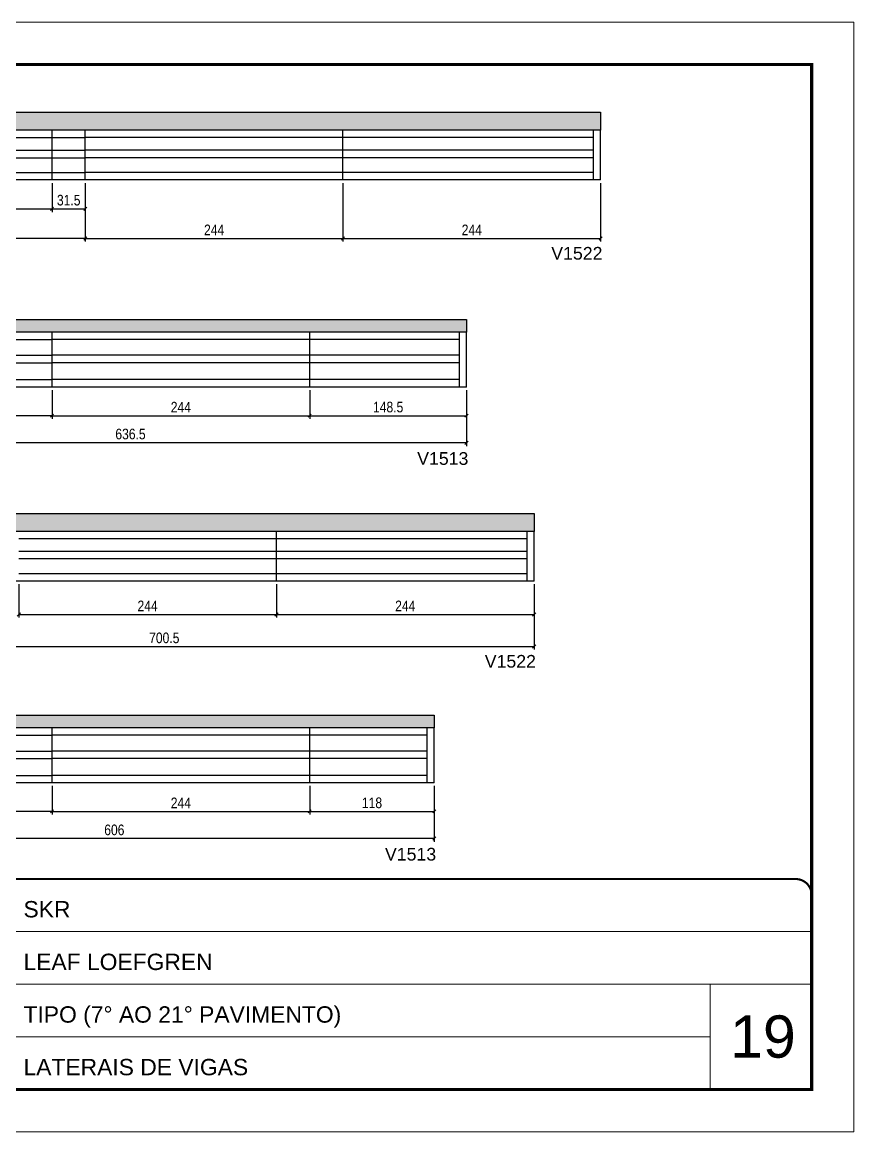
# Model space of a CAD drawing. Extents: x 3309 to 9563, y -2522 to 14608.
# Drawn here: x 7190 to 7978, y 8964 to 10014 of the extents above; entities that cross this region are included whole.
import ezdxf

# ---------------------------------------------------------------- set-up
doc = ezdxf.new("R2010")
doc.units = 0
doc.linetypes.add('CONTINUO', pattern=[0])
doc.linetypes.add('DASHED', pattern=[0.75, 0.5, -0.25])
for name, color, linetype in [('5', 5, 'Continuous'), ('COTA', 241, 'Continuous'), ('Painéis', 200, 'Continuous'), ('SARR_2.2x7', 40, 'Continuous')]:
    doc.layers.add(name, color=color, linetype=linetype)
for name, color, linetype, lineweight in [('CARIMBO', 255, 'Continuous', 9), ('Folhas', 255, 'Continuous', 9), ('SARRAFO DE PRESSAO', 251, 'DASHED', 9)]:
    doc.layers.add(name, color=color, linetype=linetype, lineweight=lineweight)
doc.styles.add('ARIAL', font='arial.ttf')
doc.styles.add('COTA TECNICA', font='techl___.ttf', dxfattribs={"height": 10})
doc.styles.get("Standard").update_dxf_attribs({"font": 'arial.ttf'})
doc.dimstyles.new('PAINEL', dxfattribs={"dimtxt": 10, "dimasz": 3, "dimexe": 3, "dimexo": 3, "dimgap": 3, "dimtad": 1, "dimdec": 1, "dimzin": 12, "dimdsep": 46, "dimtxsty": 'COTA TECNICA', "dimblk1": 'OBLIQUE', "dimblk2": 'OBLIQUE', "dimsah": 1, "dimcen": 0.9, "dimclrd": 4, "dimclre": 4, "dimclrt": 240, "dimadec": 1, "dimazin": 3, "dimtfac": 1, "dimtdec": 1, "dimtmove": 0, "dimatfit": 3, "dimfxl": 1, "dimtolj": 1, "dimtzin": 12, "dimarcsym": 0})

# ---------------------------------------------------------------- blocks, each defined once
blk = doc.blocks.new('9999999999')
at = {"color": 30, "linetype": 'CONTINUO'}
for p, q in [((98564.6, 34379.6), (99584, 34379.6)), ((98564.6, 34329.8), (99488, 34329.8)), ((99584, 34329.8), (99488, 34329.8)), ((99488, 34329.8), (99488, 34230.2)), ((98564.6, 34280), (99488, 34280))]:
    blk.add_line(p, q, dxfattribs=at)
at = {"color": 30, "linetype": 'CONTINUO', "const_width": 2}
blk.add_lwpolyline([(99584, 34230.2), (99584, 34414.4, 0.414214), (99569, 34429.4), (98229, 34429.4, 0.414214), (98214, 34414.4), (98214, 34245.2, 0.414214), (98229, 34230.2), (99584, 34230.2)], format="xyb", dxfattribs=at)
at = {"layer": 'Folhas'}
blk.add_lwpolyline([(98139, 34190.2), (99624, 34190.2), (99624, 35240.2), (98139, 35240.2)], close=True, dxfattribs=at)
at = {"layer": 'Folhas', "color": 30, "const_width": 3}
blk.add_lwpolyline([(98214, 34230.2), (99584, 34230.2), (99584, 35200.2), (98214, 35200.2)], close=True, dxfattribs=at)
at = {"color": 7, "linetype": 'Continuous', "ltscale": 5, "style": 'ARIAL'}
for s, height, p in [('SKR', 15.48, (98837.7, 34393.1)), ('LEAF LOEFGREN', 15.483, (98837.7, 34343.3)), ('TIPO (7° AO 21° PAVIMENTO)', 15.483, (98837.7, 34293.5)), ('LATERAIS DE VIGAS', 15.483, (98837.7, 34243.7))]:
    blk.add_text(s, height=height, dxfattribs=at).set_placement(p)
blk = doc.blocks.new('_Oblique')
at = {"color": 0, "linetype": 'ByBlock', "lineweight": -2}
blk.add_line((-0.5, -0.5), (0.5, 0.5), dxfattribs=at)
blk = doc.blocks.new('*D2060')
at = {"layer": 'COTA', "color": 4, "linetype": 'ByBlock', "lineweight": -2, "transparency": 16777216}
for p, q in [((6974.6, 9861.3), (6974.6, 9805.9)), ((7250.1, 9861.3), (7250.1, 9805.9)), ((7250.1, 9808.9), (6974.6, 9808.9))]:
    blk.add_line(p, q, dxfattribs=at)
at = {"layer": 'Defpoints', "color": 0, "linetype": 'ByBlock', "transparency": 16777216}
for p in [(6974.6, 9864.3), (7250.1, 9864.3), (6974.6, 9808.9)]:
    blk.add_point(p, dxfattribs=at)
at = {"layer": 'COTA', "color": 4, "linetype": 'ByBlock', "lineweight": -2, "transparency": 16777216, "xscale": 3, "yscale": 3, "zscale": 3, "rotation": 180}
blk.add_blockref('_Oblique', (6974.6, 9808.9), dxfattribs=at)
at = {"layer": 'COTA', "color": 4, "linetype": 'ByBlock', "lineweight": -2, "transparency": 16777216, "xscale": 3, "yscale": 3, "zscale": 3}
blk.add_blockref('_Oblique', (7250.1, 9808.9), dxfattribs=at)
at = {"layer": 'COTA', "color": 240, "linetype": 'ByBlock', "transparency": 16777216, "insert": (7112.4, 9817), "char_height": 10, "attachment_point": 5, "style": 'COTA TECNICA'}
blk.add_mtext('\\A1;275.5', dxfattribs=at)
blk = doc.blocks.new('*D2061')
at = {"layer": 'COTA', "color": 4, "lineweight": -2, "transparency": 16777216}
for p, q in [((7250.1, 9861.3), (7250.1, 9805.9)), ((7494.1, 9861.3), (7494.1, 9805.9)), ((7250.1, 9808.9), (7494.1, 9808.9))]:
    blk.add_line(p, q, dxfattribs=at)
at = {"layer": 'Defpoints', "color": 0, "transparency": 16777216}
for p in [(7250.1, 9864.3, 0), (7494.1, 9864.3, 0), (7494.1, 9808.9)]:
    blk.add_point(p, dxfattribs=at)
at = {"layer": 'COTA', "color": 4, "lineweight": -2, "transparency": 16777216, "xscale": 3, "yscale": 3, "zscale": 3, "rotation": 180}
blk.add_blockref('_Oblique', (7250.1, 9808.9), dxfattribs=at)
at = {"layer": 'COTA', "color": 4, "lineweight": -2, "transparency": 16777216, "xscale": 3, "yscale": 3, "zscale": 3}
blk.add_blockref('_Oblique', (7494.1, 9808.9), dxfattribs=at)
at = {"layer": 'COTA', "color": 240, "transparency": 16777216, "insert": (7372.1, 9817), "char_height": 10, "attachment_point": 5, "style": 'COTA TECNICA'}
blk.add_mtext('\\A1;244', dxfattribs=at)
blk = doc.blocks.new('*D2062')
at = {"layer": 'COTA', "color": 4, "lineweight": -2, "transparency": 16777216}
for p, q in [((7494.1, 9861.3), (7494.1, 9805.9)), ((7738.1, 9861.3), (7738.1, 9805.9)), ((7494.1, 9808.9), (7738.1, 9808.9))]:
    blk.add_line(p, q, dxfattribs=at)
at = {"layer": 'Defpoints', "color": 0, "transparency": 16777216}
for p in [(7494.1, 9864.3, 0), (7738.1, 9864.3, 0), (7738.1, 9808.9)]:
    blk.add_point(p, dxfattribs=at)
at = {"layer": 'COTA', "color": 4, "lineweight": -2, "transparency": 16777216, "xscale": 3, "yscale": 3, "zscale": 3, "rotation": 180}
blk.add_blockref('_Oblique', (7494.1, 9808.9), dxfattribs=at)
at = {"layer": 'COTA', "color": 4, "lineweight": -2, "transparency": 16777216, "xscale": 3, "yscale": 3, "zscale": 3}
blk.add_blockref('_Oblique', (7738.1, 9808.9), dxfattribs=at)
at = {"layer": 'COTA', "color": 240, "transparency": 16777216, "insert": (7616.1, 9817), "char_height": 10, "attachment_point": 5, "style": 'COTA TECNICA'}
blk.add_mtext('\\A1;244', dxfattribs=at)
blk = doc.blocks.new('*D2063')
at = {"layer": 'COTA', "color": 4, "lineweight": -2, "transparency": 16777216}
for p, q in [((6974.6, 9861.3), (6974.6, 9833.9)), ((7218.6, 9861.3), (7218.6, 9833.9)), ((6974.6, 9836.9), (7218.6, 9836.9))]:
    blk.add_line(p, q, dxfattribs=at)
at = {"layer": 'Defpoints', "color": 0, "transparency": 16777216}
for p in [(6974.6, 9864.3, 0), (7218.6, 9864.3, 0), (7218.6, 9836.9)]:
    blk.add_point(p, dxfattribs=at)
at = {"layer": 'COTA', "color": 4, "lineweight": -2, "transparency": 16777216, "xscale": 3, "yscale": 3, "zscale": 3, "rotation": 180}
blk.add_blockref('_Oblique', (6974.6, 9836.9), dxfattribs=at)
at = {"layer": 'COTA', "color": 4, "lineweight": -2, "transparency": 16777216, "xscale": 3, "yscale": 3, "zscale": 3}
blk.add_blockref('_Oblique', (7218.6, 9836.9), dxfattribs=at)
at = {"layer": 'COTA', "color": 240, "transparency": 16777216, "insert": (7096.6, 9845), "char_height": 10, "attachment_point": 5, "style": 'COTA TECNICA'}
blk.add_mtext('\\A1;244', dxfattribs=at)
blk = doc.blocks.new('*D2064')
at = {"layer": 'COTA', "color": 4, "lineweight": -2, "transparency": 16777216}
for p, q in [((7218.6, 9861.3), (7218.6, 9833.9)), ((7250.1, 9861.3), (7250.1, 9833.9)), ((7218.6, 9836.9), (7250.1, 9836.9))]:
    blk.add_line(p, q, dxfattribs=at)
at = {"layer": 'Defpoints', "color": 0, "transparency": 16777216}
for p in [(7218.6, 9864.3, 0), (7250.1, 9864.3, 0), (7250.1, 9836.9)]:
    blk.add_point(p, dxfattribs=at)
at = {"layer": 'COTA', "color": 4, "lineweight": -2, "transparency": 16777216, "xscale": 3, "yscale": 3, "zscale": 3, "rotation": 180}
blk.add_blockref('_Oblique', (7218.6, 9836.9), dxfattribs=at)
at = {"layer": 'COTA', "color": 4, "lineweight": -2, "transparency": 16777216, "xscale": 3, "yscale": 3, "zscale": 3}
blk.add_blockref('_Oblique', (7250.1, 9836.9), dxfattribs=at)
at = {"layer": 'COTA', "color": 240, "transparency": 16777216, "insert": (7234.4, 9845.1), "char_height": 10, "attachment_point": 5, "style": 'COTA TECNICA'}
blk.add_mtext('\\A1;31.5', dxfattribs=at)
blk = doc.blocks.new('*D2069')
at = {"layer": 'COTA', "color": 4, "linetype": 'ByBlock', "lineweight": -2, "transparency": 16777216}
for p, q in [((6974.6, 9665.3), (6974.6, 9638.2)), ((7218.6, 9665.3), (7218.6, 9638.2)), ((7218.6, 9641.2), (6974.6, 9641.2))]:
    blk.add_line(p, q, dxfattribs=at)
at = {"layer": 'Defpoints', "color": 0, "linetype": 'ByBlock', "transparency": 16777216}
for p in [(6974.6, 9668.3), (7218.6, 9668.3), (6974.6, 9641.2)]:
    blk.add_point(p, dxfattribs=at)
at = {"layer": 'COTA', "color": 4, "linetype": 'ByBlock', "lineweight": -2, "transparency": 16777216, "xscale": 3, "yscale": 3, "zscale": 3, "rotation": 180}
blk.add_blockref('_Oblique', (6974.6, 9641.2), dxfattribs=at)
at = {"layer": 'COTA', "color": 4, "linetype": 'ByBlock', "lineweight": -2, "transparency": 16777216, "xscale": 3, "yscale": 3, "zscale": 3}
blk.add_blockref('_Oblique', (7218.6, 9641.2), dxfattribs=at)
at = {"layer": 'COTA', "color": 240, "linetype": 'ByBlock', "transparency": 16777216, "insert": (7096.6, 9649.3), "char_height": 10, "attachment_point": 5, "style": 'COTA TECNICA'}
blk.add_mtext('\\A1;244', dxfattribs=at)
blk = doc.blocks.new('*D2070')
at = {"layer": 'COTA', "color": 4, "lineweight": -2, "transparency": 16777216}
for p, q in [((7218.6, 9665.3), (7218.6, 9638.2)), ((7462.6, 9665.3), (7462.6, 9638.2)), ((7218.6, 9641.2), (7462.6, 9641.2))]:
    blk.add_line(p, q, dxfattribs=at)
at = {"layer": 'Defpoints', "color": 0, "transparency": 16777216}
for p in [(7218.6, 9668.3, 0), (7462.6, 9668.3, 0), (7462.6, 9641.2)]:
    blk.add_point(p, dxfattribs=at)
at = {"layer": 'COTA', "color": 4, "lineweight": -2, "transparency": 16777216, "xscale": 3, "yscale": 3, "zscale": 3, "rotation": 180}
blk.add_blockref('_Oblique', (7218.6, 9641.2), dxfattribs=at)
at = {"layer": 'COTA', "color": 4, "lineweight": -2, "transparency": 16777216, "xscale": 3, "yscale": 3, "zscale": 3}
blk.add_blockref('_Oblique', (7462.6, 9641.2), dxfattribs=at)
at = {"layer": 'COTA', "color": 240, "transparency": 16777216, "insert": (7340.6, 9649.3), "char_height": 10, "attachment_point": 5, "style": 'COTA TECNICA'}
blk.add_mtext('\\A1;244', dxfattribs=at)
blk = doc.blocks.new('*D2071')
at = {"layer": 'COTA', "color": 4, "lineweight": -2, "transparency": 16777216}
for p, q in [((7462.6, 9665.3), (7462.6, 9638.2)), ((7611.1, 9665.3), (7611.1, 9638.2)), ((7462.6, 9641.2), (7611.1, 9641.2))]:
    blk.add_line(p, q, dxfattribs=at)
at = {"layer": 'Defpoints', "color": 0, "transparency": 16777216}
for p in [(7462.6, 9668.3, 0), (7611.1, 9668.3, 0), (7611.1, 9641.2)]:
    blk.add_point(p, dxfattribs=at)
at = {"layer": 'COTA', "color": 4, "lineweight": -2, "transparency": 16777216, "xscale": 3, "yscale": 3, "zscale": 3, "rotation": 180}
blk.add_blockref('_Oblique', (7462.6, 9641.2), dxfattribs=at)
at = {"layer": 'COTA', "color": 4, "lineweight": -2, "transparency": 16777216, "xscale": 3, "yscale": 3, "zscale": 3}
blk.add_blockref('_Oblique', (7611.1, 9641.2), dxfattribs=at)
at = {"layer": 'COTA', "color": 240, "transparency": 16777216, "insert": (7536.9, 9649.3), "char_height": 10, "attachment_point": 5, "style": 'COTA TECNICA'}
blk.add_mtext('\\A1;148.5', dxfattribs=at)
blk = doc.blocks.new('*D2072')
at = {"layer": 'COTA', "color": 4, "lineweight": -2, "transparency": 16777216}
for p, q in [((6974.6, 9665.3), (6974.6, 9612.5)), ((7611.1, 9665.3), (7611.1, 9612.5)), ((7611.1, 9615.5), (6974.6, 9615.5))]:
    blk.add_line(p, q, dxfattribs=at)
at = {"layer": 'Defpoints', "color": 0, "transparency": 16777216}
for p in [(6974.6, 9668.3, 0), (7611.1, 9668.3, 0), (6974.6, 9615.5)]:
    blk.add_point(p, dxfattribs=at)
at = {"layer": 'COTA', "color": 4, "lineweight": -2, "transparency": 16777216, "xscale": 3, "yscale": 3, "zscale": 3, "rotation": 180}
blk.add_blockref('_Oblique', (6974.6, 9615.5), dxfattribs=at)
at = {"layer": 'COTA', "color": 4, "lineweight": -2, "transparency": 16777216, "xscale": 3, "yscale": 3, "zscale": 3}
blk.add_blockref('_Oblique', (7611.1, 9615.5), dxfattribs=at)
at = {"layer": 'COTA', "color": 240, "transparency": 16777216, "insert": (7292.9, 9623.8), "char_height": 10, "attachment_point": 5, "style": 'COTA TECNICA'}
blk.add_mtext('\\A1;636.5', dxfattribs=at)
blk = doc.blocks.new('*D2077')
at = {"layer": 'COTA', "color": 4, "lineweight": -2, "transparency": 16777216}
for p, q in [((7187.1, 9481.7), (7187.1, 9450.1)), ((7431.1, 9481.7), (7431.1, 9450.1)), ((7187.1, 9453.1), (7431.1, 9453.1))]:
    blk.add_line(p, q, dxfattribs=at)
at = {"layer": 'Defpoints', "color": 0, "transparency": 16777216}
for p in [(7187.1, 9484.7, 0), (7431.1, 9484.7, 0), (7431.1, 9453.1)]:
    blk.add_point(p, dxfattribs=at)
at = {"layer": 'COTA', "color": 4, "lineweight": -2, "transparency": 16777216, "xscale": 3, "yscale": 3, "zscale": 3, "rotation": 180}
blk.add_blockref('_Oblique', (7187.1, 9453.1), dxfattribs=at)
at = {"layer": 'COTA', "color": 4, "lineweight": -2, "transparency": 16777216, "xscale": 3, "yscale": 3, "zscale": 3}
blk.add_blockref('_Oblique', (7431.1, 9453.1), dxfattribs=at)
at = {"layer": 'COTA', "color": 240, "transparency": 16777216, "insert": (7309.1, 9461.2), "char_height": 10, "attachment_point": 5, "style": 'COTA TECNICA'}
blk.add_mtext('\\A1;244', dxfattribs=at)
blk = doc.blocks.new('*D2078')
at = {"layer": 'COTA', "color": 4, "lineweight": -2, "transparency": 16777216}
for p, q in [((7431.1, 9481.7), (7431.1, 9450.1)), ((7675.1, 9481.7), (7675.1, 9450.1)), ((7431.1, 9453.1), (7675.1, 9453.1))]:
    blk.add_line(p, q, dxfattribs=at)
at = {"layer": 'Defpoints', "color": 0, "transparency": 16777216}
for p in [(7431.1, 9484.7, 0), (7675.1, 9484.7, 0), (7675.1, 9453.1)]:
    blk.add_point(p, dxfattribs=at)
at = {"layer": 'COTA', "color": 4, "lineweight": -2, "transparency": 16777216, "xscale": 3, "yscale": 3, "zscale": 3, "rotation": 180}
blk.add_blockref('_Oblique', (7431.1, 9453.1), dxfattribs=at)
at = {"layer": 'COTA', "color": 4, "lineweight": -2, "transparency": 16777216, "xscale": 3, "yscale": 3, "zscale": 3}
blk.add_blockref('_Oblique', (7675.1, 9453.1), dxfattribs=at)
at = {"layer": 'COTA', "color": 240, "transparency": 16777216, "insert": (7553.1, 9461.2), "char_height": 10, "attachment_point": 5, "style": 'COTA TECNICA'}
blk.add_mtext('\\A1;244', dxfattribs=at)
blk = doc.blocks.new('*D2082')
at = {"layer": 'COTA', "color": 4, "lineweight": -2, "transparency": 16777216}
for p, q in [((6974.6, 9481.7), (6974.6, 9419.8)), ((7675.1, 9481.7), (7675.1, 9419.8)), ((6974.6, 9422.8), (7675.1, 9422.8))]:
    blk.add_line(p, q, dxfattribs=at)
at = {"layer": 'Defpoints', "color": 0, "transparency": 16777216}
for p in [(6974.6, 9484.7), (7675.1, 9484.7), (7675.1, 9422.8)]:
    blk.add_point(p, dxfattribs=at)
at = {"layer": 'COTA', "color": 4, "lineweight": -2, "transparency": 16777216, "xscale": 3, "yscale": 3, "zscale": 3, "rotation": 180}
blk.add_blockref('_Oblique', (6974.6, 9422.8), dxfattribs=at)
at = {"layer": 'COTA', "color": 4, "lineweight": -2, "transparency": 16777216, "xscale": 3, "yscale": 3, "zscale": 3}
blk.add_blockref('_Oblique', (7675.1, 9422.8), dxfattribs=at)
at = {"layer": 'COTA', "color": 240, "transparency": 16777216, "insert": (7324.9, 9430.9), "char_height": 10, "attachment_point": 5, "style": 'COTA TECNICA'}
blk.add_mtext('\\A1;700.5', dxfattribs=at)
blk = doc.blocks.new('*D2083')
at = {"layer": 'COTA', "color": 4, "linetype": 'ByBlock', "lineweight": -2, "transparency": 16777216}
for p, q in [((6974.6, 9290.9), (6974.6, 9263.8)), ((7218.6, 9290.9), (7218.6, 9263.8)), ((7218.6, 9266.8), (6974.6, 9266.8))]:
    blk.add_line(p, q, dxfattribs=at)
at = {"layer": 'Defpoints', "color": 0, "linetype": 'ByBlock', "transparency": 16777216}
for p in [(6974.6, 9293.9), (7218.6, 9293.9), (6974.6, 9266.8)]:
    blk.add_point(p, dxfattribs=at)
at = {"layer": 'COTA', "color": 4, "linetype": 'ByBlock', "lineweight": -2, "transparency": 16777216, "xscale": 3, "yscale": 3, "zscale": 3, "rotation": 180}
blk.add_blockref('_Oblique', (6974.6, 9266.8), dxfattribs=at)
at = {"layer": 'COTA', "color": 4, "linetype": 'ByBlock', "lineweight": -2, "transparency": 16777216, "xscale": 3, "yscale": 3, "zscale": 3}
blk.add_blockref('_Oblique', (7218.6, 9266.8), dxfattribs=at)
at = {"layer": 'COTA', "color": 240, "linetype": 'ByBlock', "transparency": 16777216, "insert": (7096.6, 9274.8), "char_height": 10, "attachment_point": 5, "style": 'COTA TECNICA'}
blk.add_mtext('\\A1;244', dxfattribs=at)
blk = doc.blocks.new('*D2084')
at = {"layer": 'COTA', "color": 4, "lineweight": -2, "transparency": 16777216}
for p, q in [((7218.6, 9290.9), (7218.6, 9263.8)), ((7462.6, 9290.9), (7462.6, 9263.8)), ((7218.6, 9266.8), (7462.6, 9266.8))]:
    blk.add_line(p, q, dxfattribs=at)
at = {"layer": 'Defpoints', "color": 0, "transparency": 16777216}
for p in [(7218.6, 9293.9, 0), (7462.6, 9293.9, 0), (7462.6, 9266.8)]:
    blk.add_point(p, dxfattribs=at)
at = {"layer": 'COTA', "color": 4, "lineweight": -2, "transparency": 16777216, "xscale": 3, "yscale": 3, "zscale": 3, "rotation": 180}
blk.add_blockref('_Oblique', (7218.6, 9266.8), dxfattribs=at)
at = {"layer": 'COTA', "color": 4, "lineweight": -2, "transparency": 16777216, "xscale": 3, "yscale": 3, "zscale": 3}
blk.add_blockref('_Oblique', (7462.6, 9266.8), dxfattribs=at)
at = {"layer": 'COTA', "color": 240, "transparency": 16777216, "insert": (7340.6, 9274.8), "char_height": 10, "attachment_point": 5, "style": 'COTA TECNICA'}
blk.add_mtext('\\A1;244', dxfattribs=at)
blk = doc.blocks.new('*D2085')
at = {"layer": 'COTA', "color": 4, "lineweight": -2, "transparency": 16777216}
for p, q in [((7462.6, 9290.9), (7462.6, 9263.8)), ((7580.6, 9290.9), (7580.6, 9263.8)), ((7462.6, 9266.8), (7580.6, 9266.8))]:
    blk.add_line(p, q, dxfattribs=at)
at = {"layer": 'Defpoints', "color": 0, "transparency": 16777216}
for p in [(7462.6, 9293.9, 0), (7580.6, 9293.9, 0), (7580.6, 9266.8)]:
    blk.add_point(p, dxfattribs=at)
at = {"layer": 'COTA', "color": 4, "lineweight": -2, "transparency": 16777216, "xscale": 3, "yscale": 3, "zscale": 3, "rotation": 180}
blk.add_blockref('_Oblique', (7462.6, 9266.8), dxfattribs=at)
at = {"layer": 'COTA', "color": 4, "lineweight": -2, "transparency": 16777216, "xscale": 3, "yscale": 3, "zscale": 3}
blk.add_blockref('_Oblique', (7580.6, 9266.8), dxfattribs=at)
at = {"layer": 'COTA', "color": 240, "transparency": 16777216, "insert": (7521.6, 9274.8), "char_height": 10, "attachment_point": 5, "style": 'COTA TECNICA'}
blk.add_mtext('\\A1;118', dxfattribs=at)
blk = doc.blocks.new('*D2086')
at = {"layer": 'COTA', "color": 4, "lineweight": -2, "transparency": 16777216}
for p, q in [((6974.6, 9290.9), (6974.6, 9238.1)), ((7580.6, 9290.9), (7580.6, 9238.1)), ((7580.6, 9241.1), (6974.6, 9241.1))]:
    blk.add_line(p, q, dxfattribs=at)
at = {"layer": 'Defpoints', "color": 0, "transparency": 16777216}
for p in [(6974.6, 9293.9, 0), (7580.6, 9293.9, 0), (6974.6, 9241.1)]:
    blk.add_point(p, dxfattribs=at)
at = {"layer": 'COTA', "color": 4, "lineweight": -2, "transparency": 16777216, "xscale": 3, "yscale": 3, "zscale": 3, "rotation": 180}
blk.add_blockref('_Oblique', (6974.6, 9241.1), dxfattribs=at)
at = {"layer": 'COTA', "color": 4, "lineweight": -2, "transparency": 16777216, "xscale": 3, "yscale": 3, "zscale": 3}
blk.add_blockref('_Oblique', (7580.6, 9241.1), dxfattribs=at)
at = {"layer": 'COTA', "color": 240, "transparency": 16777216, "insert": (7277.6, 9249.2), "char_height": 10, "attachment_point": 5, "style": 'COTA TECNICA'}
blk.add_mtext('\\A1;606', dxfattribs=at)

msp = doc.modelspace()

# ---------------------------------------------------------------- hatches: boundary and pattern name
at = {"layer": 'COTA'}
h = msp.add_hatch(dxfattribs=at)
h.set_pattern_fill('AR-CONC', color=256, scale=0.03)
h.set_pattern_definition([(50, (0.5, -1868.397), (5.46554, -0.4781726), [0.5715, -6.2865]), (355, (0.5, -1868.397), (-1.0573026, 5.7317054), [0.4572, -5.0292175]), (100.451445, (0.9555, -1868.437), (4.4082374, 5.2535326), [0.4857003, -5.3427073]), (46.1842, (0.5, -1866.873), (8.1323712, -1.2612698), [0.85725, -9.42975]), (96.63556, (1.178, -1866.978), (7.122124, 7.4227837), [0.7285507, -8.014068]), (351.18415, (0.5, -1866.873), (7.122124, 7.4227837), [0.685799, -7.543792]), (21, (1.262, -1867.254), (4.5484317, -3.067956), [0.5715, -6.2865]), (326, (1.262, -1867.254), (1.8540609, 5.525639), [0.4572, -5.0292]), (71.451445, (1.641, -1867.51), (6.4024926, 2.457683), [0.4857003, -5.3426981]), (37.5, (0.5, -1868.3971), (0.0926581, 2.53665117), [0, -4.96824, 0, -5.1054, 0, -5.04825]), (7.5, (0.5, -1868.397), (2.0045899, 3.00541724), [0, -2.91084, 0, -4.85394, 0, -1.92405]), (327.5, (-1.1993, -1868.3971), (4.06771786, -0.17186232), [0, -1.905, 0, -5.9436, 0, -7.8867]), (317.5, (-1.9613, -1868.397), (4.4438754, 0.7627947), [0, -2.4765, 0, -3.94716, 0, -5.6007])])
h.paths.add_polyline_path([(7738.1, 9911.31), (7738.1, 9928.31), (6974.6, 9928.31), (6974.6, 9911.31)])
h = msp.add_hatch(dxfattribs=at)
h.set_pattern_fill('AR-CONC', color=256, scale=0.03)
h.paths.add_polyline_path([(6974.6, 9732.33), (6974.6, 9720.33), (7611.1, 9720.33), (7611.1, 9732.33)])
h = msp.add_hatch(dxfattribs=at)
h.set_pattern_fill('AR-CONC', color=256, scale=0.03)
h.set_pattern_definition([(50, (-62.5, -2248.043), (5.46554, -0.4781726), [0.5715, -6.2865]), (355, (-62.5, -2248.043), (-1.0573026, 5.7317054), [0.4572, -5.0292175]), (100.451445, (-62.0445, -2248.083), (4.4082374, 5.2535326), [0.4857003, -5.3427073]), (46.1842, (-62.5, -2246.519), (8.1323712, -1.2612698), [0.85725, -9.42975]), (96.63556, (-61.822, -2246.624), (7.122124, 7.4227837), [0.7285507, -8.014068]), (351.18415, (-62.5, -2246.519), (7.122124, 7.4227837), [0.685799, -7.543792]), (21, (-61.738, -2246.9), (4.5484317, -3.067956), [0.5715, -6.2865]), (326, (-61.738, -2246.9), (1.8540609, 5.525639), [0.4572, -5.0292]), (71.451445, (-61.359, -2247.1556), (6.4024926, 2.457683), [0.4857003, -5.3426981]), (37.5, (-62.5, -2248.043), (0.0926581, 2.53665117), [0, -4.96824, 0, -5.1054, 0, -5.04825]), (7.5, (-62.5, -2248.043), (2.0045899, 3.00541724), [0, -2.91084, 0, -4.85394, 0, -1.92405]), (327.5, (-64.1993, -2248.043), (4.06771786, -0.17186232), [0, -1.905, 0, -5.9436, 0, -7.8867]), (317.5, (-64.9613, -2248.043), (4.4438754, 0.7627947), [0, -2.4765, 0, -3.94716, 0, -5.6007])])
h.paths.add_polyline_path([(7675.1, 9531.67), (7675.1, 9548.67), (6974.6, 9548.67), (6974.6, 9531.67)])
h = msp.add_hatch(dxfattribs=at)
h.set_pattern_fill('AR-CONC', color=256, scale=0.03)
h.set_pattern_definition([(50, (0, -374.456), (5.46554, -0.4781726), [0.5715, -6.2865]), (355, (0, -374.456), (-1.0573026, 5.7317054), [0.4572, -5.0292175]), (100.451445, (0.4555, -374.496), (4.4082374, 5.2535326), [0.4857003, -5.3427073]), (46.1842, (0, -372.932), (8.1323712, -1.26127), [0.85725, -9.42975]), (96.63556, (0.678, -373.037), (7.122124, 7.4227837), [0.7285507, -8.014068]), (351.18415, (0, -372.932), (7.122124, 7.422784), [0.685799, -7.543792]), (21, (0.762, -373.313), (4.5484317, -3.067956), [0.5715, -6.2865]), (326, (0.762, -373.313), (1.8540609, 5.525639), [0.4572, -5.0292]), (71.451445, (1.141, -373.569), (6.4024926, 2.457683), [0.4857003, -5.3426981]), (37.5, (0, -374.4561), (0.0926581, 2.53665117), [0, -4.96824, 0, -5.1054, 0, -5.04825]), (7.5, (0, -374.4561), (2.0045899, 3.00541724), [0, -2.91084, 0, -4.85394, 0, -1.92405]), (327.5, (-1.6993, -374.4561), (4.06771786, -0.17186232), [0, -1.905, 0, -5.9436, 0, -7.8867]), (317.5, (-2.4613, -374.456), (4.4438754, 0.7627947), [0, -2.4765, 0, -3.94716, 0, -5.6007])])
h.paths.add_polyline_path([(6974.6, 9357.87), (6974.6, 9345.87), (7580.6, 9345.87), (7580.6, 9357.87)])

# ---------------------------------------------------------------- linework, layer by layer
for p, q in [((6974.6, 9928.31), (7738.1, 9928.31)), ((7738.1, 9928.31), (7738.1, 9911.31)), ((6974.6, 9732.33), (7611.1, 9732.33)), ((7611.1, 9732.33), (7611.1, 9720.33)), ((6974.6, 9548.67), (7675.1, 9548.67)), ((7675.1, 9548.67), (7675.1, 9531.67)), ((6974.6, 9357.87), (7580.6, 9357.87)), ((7580.6, 9357.87), (7580.6, 9345.87))]:
    msp.add_line(p, q, dxfattribs=at)
at = {"layer": 'Painéis', "linetype": 'ByBlock'}
for p, q in [((7738.1, 9911.31), (6974.6, 9911.31)), ((7218.6, 9864.31), (7218.6, 9911.31)), ((7250.1, 9864.31), (7250.1, 9911.31)), ((7494.1, 9864.31), (7494.1, 9911.31)), ((7738.1, 9864.31), (7738.1, 9911.31)), ((7738.1, 9864.31), (6974.6, 9864.31)), ((7611.1, 9720.33), (6974.6, 9720.33)), ((7218.6, 9668.33), (7218.6, 9720.33)), ((7462.6, 9668.33), (7462.6, 9720.33)), ((7611.1, 9668.33), (7611.1, 9720.33)), ((7611.1, 9668.33), (6974.6, 9668.33)), ((7675.1, 9531.67), (6974.6, 9531.67)), ((7431.1, 9484.67), (7431.1, 9531.67)), ((7675.1, 9484.67), (7675.1, 9531.67)), ((7675.1, 9484.67), (6974.6, 9484.67)), ((7580.6, 9345.87), (6974.6, 9345.87)), ((7218.6, 9293.87), (7218.6, 9345.87)), ((7462.6, 9293.87), (7462.6, 9345.87)), ((7580.6, 9293.87), (7580.6, 9345.87)), ((7580.6, 9293.87), (6974.6, 9293.87))]:
    msp.add_line(p, q, dxfattribs=at)
at = {"layer": 'SARR_2.2x7', "linetype": 'Continuous'}
for p, q in [((6974.6, 9904.31), (7250.1, 9904.31)), ((7494.1, 9904.31), (7250.1, 9904.31)), ((7731.1, 9904.31), (7494.1, 9904.31)), ((7731.1, 9911.31), (7731.1, 9864.31)), ((6974.6, 9892.33), (7250.1, 9892.33)), ((7494.1, 9892.33), (7250.1, 9892.33)), ((7731.1, 9892.33), (7494.1, 9892.33)), ((6974.6, 9885.33), (7250.1, 9885.33)), ((7494.1, 9885.33), (7250.1, 9885.33)), ((7731.1, 9885.33), (7494.1, 9885.33)), ((6974.6, 9871.31), (7250.1, 9871.31)), ((7494.1, 9871.31), (7250.1, 9871.31)), ((7731.1, 9871.31), (7494.1, 9871.31)), ((6981.6, 9713.33), (7218.6, 9713.33)), ((7462.6, 9713.33), (7218.6, 9713.33)), ((7604.1, 9713.33), (7462.6, 9713.33)), ((7604.1, 9720.33), (7604.1, 9668.33)), ((6981.6, 9698.35), (7218.6, 9698.35)), ((7462.6, 9698.35), (7218.6, 9698.35)), ((7604.1, 9698.35), (7462.6, 9698.35)), ((6981.6, 9691.35), (7218.6, 9691.35)), ((7462.6, 9691.35), (7218.6, 9691.35)), ((7604.1, 9691.35), (7462.6, 9691.35)), ((6981.6, 9675.33), (7218.6, 9675.33)), ((7462.6, 9675.33), (7218.6, 9675.33)), ((7604.1, 9675.33), (7462.6, 9675.33)), ((7431.1, 9524.67), (7187.1, 9524.67)), ((7668.1, 9524.67), (7431.1, 9524.67)), ((7668.1, 9531.67), (7668.1, 9484.67)), ((7431.1, 9512.69), (7187.1, 9512.69)), ((7431.1, 9505.69), (7187.1, 9505.69)), ((7668.1, 9512.69), (7431.1, 9512.69)), ((7668.1, 9505.69), (7431.1, 9505.69)), ((7431.1, 9491.67), (7187.1, 9491.67)), ((7668.1, 9491.67), (7431.1, 9491.67)), ((7573.6, 9345.87), (7573.6, 9293.87)), ((6974.6, 9338.87), (7218.6, 9338.87)), ((7462.6, 9338.87), (7218.6, 9338.87)), ((7573.6, 9338.87), (7462.6, 9338.87)), ((6982.1, 9323.89), (7218.6, 9323.89)), ((6982.1, 9316.89), (7218.6, 9316.89)), ((7462.6, 9323.89), (7218.6, 9323.89)), ((7462.6, 9316.89), (7218.6, 9316.89)), ((7573.6, 9323.89), (7462.6, 9323.89)), ((7573.6, 9316.89), (7462.6, 9316.89)), ((6982.1, 9300.87), (7218.6, 9300.87)), ((7462.6, 9300.87), (7218.6, 9300.87)), ((7573.6, 9300.87), (7462.6, 9300.87))]:
    msp.add_line(p, q, dxfattribs=at)

# ---------------------------------------------------------------- block references
at = {"layer": 'SARRAFO DE PRESSAO', "color": 6, "linetype": 'ByBlock'}
msp.add_blockref('9999999999', (-91646.11, -25226.65), dxfattribs=at)

# ---------------------------------------------------------------- texts
at = {"layer": '5', "linetype": 'Continuous'}
for s, p in [('V1522', (7691.38, 9788.88)), ('V1513', (7564.39, 9594.7)), ('V1522', (7628.38, 9402.79)), ('V1513', (7533.89, 9220.25))]:
    msp.add_text(s, height=12, rotation=0.00004, dxfattribs=at).set_placement(p)
at = {"layer": 'CARIMBO', "style": 'ARIAL'}
msp.add_text('19', height=40, dxfattribs=at).set_placement((7860.73, 9033.7))

# ---------------------------------------------------------------- dimensions: what is measured, and where the dimension line sits
at = {"layer": 'COTA', "linetype": 'ByBlock'}
for base, p1, p2, picture, middle in [((6974.6, 9808.89), (7250.1, 9864.31), (6974.6, 9864.31), '*D2060', (7112.35, 9817)), ((6974.6, 9641.21), (7218.6, 9668.33), (6974.6, 9668.33), '*D2069', (7096.6, 9649.28)), ((6974.6, 9266.75), (7218.6, 9293.87), (6974.6, 9293.87), '*D2083', (7096.6, 9274.82))]:
    dim = msp.add_linear_dim(base=base, p1=p1, p2=p2, angle=180, dimstyle='PAINEL', override={"dimtmove": 1}, dxfattribs=at)
    dim.commit()
    dim.dimension.update_dxf_attribs({"geometry": picture, "text_midpoint": middle})
at = {"layer": 'COTA'}
for base, p1, p2, picture, middle in [((7218.6, 9836.92, 0), (6974.6, 9864.31), (7218.6, 9864.31), '*D2063', (7096.6, 9844.99, 0)), ((7494.1, 9808.89, 0), (7250.1, 9864.31), (7494.1, 9864.31), '*D2061', (7372.1, 9816.96, 0)), ((7738.1, 9808.89, 0), (7494.1, 9864.31), (7738.1, 9864.31), '*D2062', (7616.1, 9816.96, 0)), ((6974.6, 9615.55, 0), (7611.1, 9668.33), (6974.6, 9668.33), '*D2072', (7292.85, 9623.77, 0)), ((7462.6, 9641.21, 0), (7218.6, 9668.33), (7462.6, 9668.33), '*D2070', (7340.6, 9649.28, 0)), ((7611.1, 9641.21, 0), (7462.6, 9668.33), (7611.1, 9668.33), '*D2071', (7536.85, 9649.34, 0)), ((7675.1, 9422.8), (6974.6, 9484.67), (7675.1, 9484.67), '*D2082', (7324.85, 9430.91)), ((7431.1, 9453.11, 0), (7187.1, 9484.67), (7431.1, 9484.67), '*D2077', (7309.1, 9461.19, 0)), ((7675.1, 9453.11, 0), (7431.1, 9484.67), (7675.1, 9484.67), '*D2078', (7553.1, 9461.19, 0)), ((6974.6, 9241.09, 0), (7580.6, 9293.87), (6974.6, 9293.87), '*D2086', (7277.6, 9249.2, 0)), ((7462.6, 9266.75, 0), (7218.6, 9293.87), (7462.6, 9293.87), '*D2084', (7340.6, 9274.82, 0)), ((7580.6, 9266.75, 0), (7462.6, 9293.87), (7580.6, 9293.87), '*D2085', (7521.6, 9274.85, 0))]:
    dim = msp.add_linear_dim(base=base, p1=p1, p2=p2, dimstyle='PAINEL', dxfattribs=at)
    dim.commit()
    dim.dimension.update_dxf_attribs({"geometry": picture, "text_midpoint": middle})
dim = msp.add_linear_dim(base=(7250.1, 9836.92, 0), p1=(7218.6, 9864.31), p2=(7250.1, 9864.31), dimstyle='PAINEL', override={"dimtmove": 1}, dxfattribs=at)
dim.commit()
dim.dimension.update_dxf_attribs({"geometry": '*D2064', "text_midpoint": (7234.35, 9845.14, 0)})

doc.saveas('drawing.dxf')
